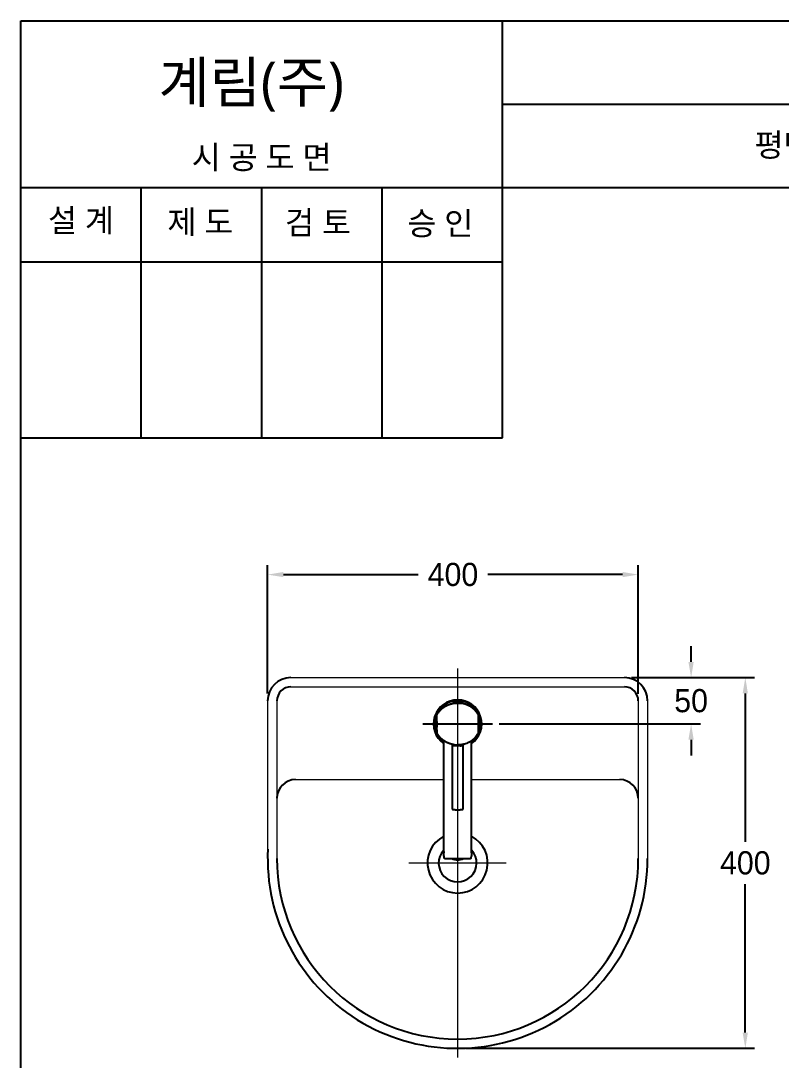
# Model space of a CAD drawing. Header units: millimetres. Extents: x 0 to 1800, y -67 to 2530.
# Drawn here: x 0 to 821, y 1408 to 2530 of the extents above; entities that cross this region are included whole.
import ezdxf
from ezdxf.enums import TextEntityAlignment as Align
from ezdxf.lldxf.tags import DXFTag

# ---------------------------------------------------------------- set-up
doc = ezdxf.new("R2010")
doc.units = ezdxf.units.MM
doc.layers.get('Defpoints').update_dxf_attribs({"color": 1})
for name, color, linetype in [('TEXT', 7, 'Continuous'), ('내부선 및 부속', 4, 'Continuous'), ('도각라인', 7, 'Continuous'), ('외형선', 3, 'Continuous'), ('중심선', 1, 'DASHED')]:
    doc.layers.add(name, color=color, linetype=linetype)
doc.styles.add('____', font='')
doc.styles.add('맑은고딕_통일', font='malgun.ttf', dxfattribs={"height": 25})
doc.styles.get('____').set_extended_font_data('굴림')
tags = doc.linetypes.add('DASHDOT', pattern=[70, 31, -13, 13, -13]).pattern_tags.tags
tags[10:11] = [DXFTag(74, 4), DXFTag(75, 0), DXFTag(340, '0'), DXFTag(46, 0.0), DXFTag(50, 0.0), DXFTag(44, 0.0), DXFTag(45, 0.0)]
tags[8:9] = [DXFTag(74, 4), DXFTag(75, 0), DXFTag(340, '0'), DXFTag(46, 0.0), DXFTag(50, 0.0), DXFTag(44, 0.0), DXFTag(45, 0.0)]
tags[6:7] = [DXFTag(74, 4), DXFTag(75, 0), DXFTag(340, '0'), DXFTag(46, 0.0), DXFTag(50, 0.0), DXFTag(44, 0.0), DXFTag(45, 0.0)]
tags[4:5] = [DXFTag(74, 4), DXFTag(75, 0), DXFTag(340, '0'), DXFTag(46, 0.0), DXFTag(50, 0.0), DXFTag(44, 0.0), DXFTag(45, 0.0)]
tags = doc.linetypes.add('DASHED', pattern=[25.72, 12.86, -12.86]).pattern_tags.tags
tags[6:7] = [DXFTag(74, 4), DXFTag(75, 0), DXFTag(340, '0'), DXFTag(46, 0.0), DXFTag(50, 0.0), DXFTag(44, 0.0), DXFTag(45, 0.0)]
tags[4:5] = [DXFTag(74, 4), DXFTag(75, 0), DXFTag(340, '0'), DXFTag(46, 0.0), DXFTag(50, 0.0), DXFTag(44, 0.0), DXFTag(45, 0.0)]
doc.dimstyles.new('MSADIM', dxfattribs={"dimtxt": 33, "dimasz": 17, "dimexe": 10, "dimexo": 7.5, "dimgap": 10, "dimtad": 0, "dimtih": 1, "dimtoh": 1, "dimdec": 0, "dimzin": 1, "dimdsep": 46, "dimtxsty": '____', "dimcen": 11.25, "dimadec": 0, "dimazin": 0, "dimtfac": 1, "dimtdec": 0, "dimtix": 1, "dimtmove": 0, "dimatfit": 3, "dimfxl": 0, "dimtolj": 1, "dimtzin": 1, "dimarcsym": 0})

# ---------------------------------------------------------------- blocks, each defined once
blk = doc.blocks.new('*D1')
at = {"color": 0, "lineweight": -2}
for p, q in [((658.9, 1821.2), (791.9, 1821.2)), ((781.9, 1804.2), (781.9, 1644.1)), ((781.9, 1438.2), (781.9, 1598.4)), ((480.7, 1421.2), (791.9, 1421.2))]:
    blk.add_line(p, q, dxfattribs=at)
at = {"color": 0}
for points in [[(779, 1804.2), (784.7, 1804.2), (781.9, 1821.2)], [(779, 1438.2), (784.7, 1438.2), (781.9, 1421.2)]]:
    blk.add_solid(points, dxfattribs=at)
at = {"layer": 'Defpoints', "color": 0}
for p in [(651.4, 1821.2), (781.9, 1821.2), (473.2, 1421.2)]:
    blk.add_point(p, dxfattribs=at)
at = {"color": 0, "insert": (781.9, 1621.2), "char_height": 25, "attachment_point": 5, "style": '____'}
blk.add_mtext('\\A1;400', dxfattribs=at)
blk = doc.blocks.new('*D2')
at = {"color": 0, "lineweight": -2}
for p, q in [((723.4, 1838.2), (723.4, 1855.2)), ((658.9, 1821.2), (733.4, 1821.2)), ((516.4, 1771.2), (733.4, 1771.2)), ((723.4, 1754.2), (723.4, 1737.2))]:
    blk.add_line(p, q, dxfattribs=at)
at = {"color": 0}
for points in [[(720.5, 1838.2), (726.2, 1838.2), (723.4, 1821.2)], [(720.5, 1754.2), (726.2, 1754.2), (723.4, 1771.2)]]:
    blk.add_solid(points, dxfattribs=at)
at = {"layer": 'Defpoints', "color": 0}
for p in [(651.4, 1821.2), (508.9, 1771.2), (723.4, 1771.2)]:
    blk.add_point(p, dxfattribs=at)
at = {"color": 0, "insert": (723.4, 1796.2), "char_height": 25, "attachment_point": 5, "style": '____'}
blk.add_mtext('\\A1;50', dxfattribs=at)
blk = doc.blocks.new('*D3')
at = {"color": 0, "lineweight": -2}
for p, q in [((266.4, 1804.2), (266.4, 1942.4)), ((666.4, 1803.7), (666.4, 1942.4)), ((283.4, 1932.4), (428.7, 1932.4)), ((649.4, 1932.4), (504.1, 1932.4))]:
    blk.add_line(p, q, dxfattribs=at)
at = {"color": 0}
for points in [[(283.4, 1935.2), (283.4, 1929.6), (266.4, 1932.4)], [(649.4, 1935.2), (649.4, 1929.6), (666.4, 1932.4)]]:
    blk.add_solid(points, dxfattribs=at)
at = {"layer": 'Defpoints', "color": 0}
for p in [(666.4, 1932.4), (266.4, 1796.7), (666.4, 1796.2)]:
    blk.add_point(p, dxfattribs=at)
at = {"color": 0, "insert": (466.4, 1932.4), "char_height": 25, "attachment_point": 5, "style": '____'}
blk.add_mtext('\\A1;400', dxfattribs=at)

msp = doc.modelspace()

# ---------------------------------------------------------------- linework, layer by layer
at = {"layer": '내부선 및 부속', "lineweight": 18}
for p, q in [((291.4, 1811.2), (651.4, 1811.2)), ((276.4, 1796.2), (276.4, 1626.2)), ((666.4, 1796.2), (666.4, 1626.2)), ((296.4, 1711.2), (456.4, 1711.2)), ((486.4, 1711.2), (646.4, 1711.2))]:
    msp.add_line(p, q, dxfattribs=at)
at = {"layer": '내부선 및 부속', "linetype": 'Continuous', "extrusion": (-1, 3.06162e-16, 0)}
for p, q in [((467.1, 1794.8), (467.1, 1793.8)), ((467.1, 1794.8), (471.5, 1794.8)), ((471.4, 1797.2), (471.4, 1796.2)), ((471.5, 1794.8), (475.8, 1794.8)), ((471.5, 1793.9), (471.5, 1794.8)), ((475.8, 1793.8), (475.8, 1794.8)), ((467.1, 1793.8), (471.5, 1793.8)), ((468.3, 1793.8), (468.3, 1793.6)), ((471.5, 1793.8), (475.8, 1793.8)), ((474.5, 1793.7), (474.5, 1793.8)), ((456.4, 1633.7), (456.4, 1753.3)), ((486.4, 1633.7), (486.4, 1753.3)), ((465.6, 1748.4), (465.6, 1679.1)), ((477.3, 1679.1), (477.3, 1748.4)), ((468.6, 1678.6), (466.1, 1678.6)), ((468.6, 1678.6), (474.3, 1678.6)), ((476.8, 1678.6), (474.3, 1678.6)), ((456.4, 1633.7), (456.4, 1632)), ((486.4, 1632), (486.4, 1633.7)), ((457.5, 1626), (471.4, 1626)), ((471.4, 1626), (485.4, 1626))]:
    msp.add_line(p, q, dxfattribs=at)
at = {"layer": '내부선 및 부속', "linetype": 'DASHDOT'}
msp.add_line((433.9, 1771.2), (508.9, 1771.2), dxfattribs=at)
at = {"layer": '내부선 및 부속'}
for centre, radius, start, end in [((291.4, 1796.2), 15, 90, 180), ((651.4, 1796.2), 15, 0, 90), ((296.4, 1691.2), 20, 90, 180), ((646.4, 1691.2), 20, 0, 90), ((471.4, 1621.2), 32.5, 117.4864, 62.5136), ((471.4, 1621.2), 20.5, 137.0297, 42.9703), ((471.4, 1626.2), 195, 180, 0)]:
    msp.add_arc(centre, radius, start, end, dxfattribs=at)
at = {"layer": '내부선 및 부속', "linetype": 'Continuous'}
for centre, radius, start, end in [((471.4, 1771.2), 26, 90, 234.765), ((471.4, 1771.2), 25, 90, 233.1281), ((471.4, 1776.1), 19.2, 99.7692, 103.1156), ((471.4, 1776.1), 19.2, 90, 95.2432), ((471.4, 1771.2), 26, 305.235, 90), ((471.4, 1771.2), 25, 306.8719, 90), ((471.4, 1776.1), 19.2, 84.7749, 90), ((471.4, 1776.1), 19.2, 76.8844, 80.2618), ((466.1, 1679.1), 0.5, 180, 270), ((476.8, 1679.1), 0.5, 270, 0)]:
    msp.add_arc(centre, radius, start, end, dxfattribs=at)
at = {"layer": '내부선 및 부속', "linetype": 'Continuous', "extrusion": (0, 0, -1)}
for start, end in [(74.2191, 81.9112), (98.0888, 101.3034), (350.1619, 10.3106), (170.3222, 189.7144)]:
    msp.add_arc((-471.4, 1771.2), 22.8, start, end, dxfattribs=at)
at = {"layer": '내부선 및 부속', "linetype": 'Continuous'}
for centre, major_axis, ratio, start_param, end_param in [((471.4, 1776.1), (0, 19.2), 0.015039, 6.054274, 6.283185), ((471.4, 1634), (-11.8, 0), 0.803557, 1.010091, 1.570796), ((471.4, 1634), (-11.8, 0), 0.803557, 1.570796, 2.131502)]:
    msp.add_ellipse(centre, major_axis=major_axis, ratio=ratio, start_param=start_param, end_param=end_param, dxfattribs=at)
at = {"layer": '내부선 및 부속', "linetype": 'Continuous', "extrusion": (0, 0, -1)}
for centre, start_param, end_param in [((471.4, 1633.7), 1.570796, 1.57082), ((471.4, 1632), 1.308008, 1.570812), ((471.4, 1632), 4.712373, 4.975177)]:
    msp.add_ellipse(centre, major_axis=(0, -20.2), ratio=0.740741, start_param=start_param, end_param=end_param, dxfattribs=at)
at = {"layer": '내부선 및 부속', "linetype": 'Continuous'}
for points, knots in [([(469.7, 1795.2), (469.7, 1795.2), (469.7, 1795.2), (469.6, 1795.2), (469.6, 1795.2), (469.6, 1795.2), (469.6, 1795.2), (469.6, 1795.2), (469.6, 1795.2), (469.6, 1795.2), (469.6, 1795.2), (469.5, 1795.2), (469.5, 1795.2), (469.5, 1795.2), (469.5, 1795.2), (469.5, 1795.2), (469.5, 1795.2), (469.4, 1795.1), (469.4, 1795.1), (469.3, 1795.1), (469.3, 1795.1), (469.3, 1795.1), (469.3, 1795.1), (469.2, 1795.1), (469.2, 1795.1), (469.1, 1795.1), (469.1, 1795.1), (469.1, 1795.1), (469.1, 1795.1), (469, 1795.1), (469, 1795.1), (468.9, 1795.1), (468.9, 1795.1), (468.8, 1795.1), (468.8, 1795.1), (468.8, 1795.1), (468.8, 1795.1), (468.7, 1795.1), (468.7, 1795), (468.6, 1795), (468.6, 1795), (468.6, 1795), (468.6, 1795), (468.5, 1795), (468.5, 1795), (468.5, 1795), (468.4, 1795), (468.4, 1795), (468.3, 1795), (468.3, 1795), (468.3, 1795), (468.3, 1795), (468.2, 1795), (468.2, 1795), (468.2, 1795), (468.2, 1795), (468.2, 1795), (468.2, 1795), (468.2, 1795), (468.2, 1795), (468.2, 1795)], [0, 0, 0, 0, 0.0625, 0.0625, 0.09375, 0.09375, 0.109375, 0.109375, 0.125, 0.125, 0.1875, 0.1875, 0.203125, 0.203125, 0.21875, 0.21875, 0.25, 0.25, 0.3125, 0.3125, 0.328125, 0.328125, 0.34375, 0.375, 0.40625, 0.40625, 0.421875, 0.421875, 0.4375, 0.4375, 0.5, 0.5, 0.53125, 0.53125, 0.546875, 0.546875, 0.5625, 0.5625, 0.625, 0.625, 0.640625, 0.640625, 0.65625, 0.65625, 0.6875, 0.6875, 0.75, 0.75, 0.78125, 0.78125, 0.8125, 0.84375, 0.84375, 0.875, 0.875, 0.9375, 0.9375, 0.96875, 0.96875, 1, 1, 1, 1]), ([(474.7, 1795), (474.7, 1795), (474.7, 1795), (474.6, 1795), (474.6, 1795), (474.6, 1795), (474.6, 1795), (474.6, 1795), (474.6, 1795), (474.6, 1795), (474.6, 1795), (474.5, 1795), (474.5, 1795), (474.5, 1795), (474.5, 1795), (474.5, 1795), (474.5, 1795), (474.4, 1795), (474.4, 1795), (474.3, 1795), (474.3, 1795), (474.3, 1795), (474.3, 1795), (474.2, 1795), (474.2, 1795), (474.1, 1795.1), (474.1, 1795.1), (474.1, 1795.1), (474.1, 1795.1), (474, 1795.1), (474, 1795.1), (473.9, 1795.1), (473.9, 1795.1), (473.8, 1795.1), (473.8, 1795.1), (473.8, 1795.1), (473.8, 1795.1), (473.7, 1795.1), (473.7, 1795.1), (473.6, 1795.1), (473.6, 1795.1), (473.6, 1795.1), (473.6, 1795.1), (473.5, 1795.1), (473.5, 1795.1), (473.5, 1795.1), (473.4, 1795.1), (473.4, 1795.2), (473.3, 1795.2), (473.3, 1795.2), (473.3, 1795.2), (473.3, 1795.2), (473.2, 1795.2), (473.2, 1795.2), (473.2, 1795.2), (473.2, 1795.2), (473.2, 1795.2), (473.2, 1795.2), (473.2, 1795.2), (473.2, 1795.2), (473.2, 1795.2)], [0, 0, 0, 0, 0.0625, 0.0625, 0.09375, 0.09375, 0.109375, 0.109375, 0.125, 0.125, 0.1875, 0.1875, 0.203125, 0.203125, 0.21875, 0.21875, 0.25, 0.25, 0.3125, 0.3125, 0.328125, 0.328125, 0.34375, 0.375, 0.40625, 0.40625, 0.421875, 0.421875, 0.4375, 0.4375, 0.5, 0.5, 0.53125, 0.53125, 0.546875, 0.546875, 0.5625, 0.5625, 0.625, 0.625, 0.640625, 0.640625, 0.65625, 0.65625, 0.6875, 0.6875, 0.75, 0.75, 0.78125, 0.78125, 0.8125, 0.84375, 0.84375, 0.875, 0.875, 0.9375, 0.9375, 0.96875, 0.96875, 1, 1, 1, 1]), ([(455.3, 1788.3), (455.2, 1788.2), (454.3, 1787.6), (452.8, 1786.2), (450.8, 1784), (449.6, 1782.3), (449.1, 1781.3)], [0, 0, 0, 0, 0.059469, 0.340099, 0.661695, 1, 1, 1, 1]), ([(455.3, 1788.3), (455.3, 1788.4), (455.5, 1788.5), (455.9, 1788.8), (456.5, 1789.2), (457.1, 1789.7), (457.8, 1790.1), (458.5, 1790.5), (459.3, 1790.9), (460.2, 1791.4), (460.8, 1791.6), (461.3, 1791.8), (461.5, 1791.9), (461.7, 1792), (461.8, 1792.1), (462, 1792.2), (462.2, 1792.2), (462.4, 1792.3), (462.6, 1792.4), (462.8, 1792.4), (463, 1792.5), (463.2, 1792.6), (463.4, 1792.6), (463.6, 1792.7), (463.8, 1792.8), (464, 1792.8), (464.2, 1792.9), (464.4, 1792.9), (464.6, 1793), (464.7, 1793), (464.9, 1793.1), (465.1, 1793.1), (465.3, 1793.2), (465.5, 1793.2), (465.7, 1793.2), (465.9, 1793.3), (466, 1793.3), (466.2, 1793.4), (466.4, 1793.4), (466.6, 1793.4), (466.8, 1793.5), (467, 1793.5), (467.1, 1793.5), (467.3, 1793.6), (467.5, 1793.6), (467.7, 1793.6), (467.8, 1793.6), (468, 1793.7), (468.2, 1793.7), (468.4, 1793.7), (468.5, 1793.7), (468.7, 1793.7), (468.9, 1793.8), (469, 1793.8), (469.2, 1793.8), (469.4, 1793.8), (469.5, 1793.8), (469.7, 1793.8), (469.8, 1793.8), (470, 1793.8), (470.2, 1793.9), (470.3, 1793.9), (470.5, 1793.9), (470.6, 1793.9), (470.8, 1793.9), (470.9, 1793.9), (471.1, 1793.9), (471.3, 1793.9), (471.4, 1793.9), (471.4, 1793.9)], [0, 0, 0, 0, 0.005294, 0.043779, 0.084881, 0.128601, 0.174936, 0.223886, 0.275451, 0.329629, 0.386419, 0.398888, 0.411291, 0.423627, 0.435897, 0.4481, 0.460236, 0.472306, 0.48431, 0.496247, 0.508117, 0.519921, 0.531658, 0.543329, 0.554934, 0.566472, 0.577944, 0.589349, 0.600688, 0.611961, 0.623168, 0.634308, 0.645382, 0.65639, 0.667331, 0.678206, 0.689016, 0.699759, 0.710435, 0.721046, 0.73159, 0.742068, 0.752481, 0.762826, 0.773106, 0.78332, 0.793467, 0.803549, 0.813564, 0.823513, 0.833396, 0.843213, 0.852964, 0.862649, 0.872268, 0.88182, 0.891307, 0.900728, 0.910082, 0.919371, 0.928593, 0.93775, 0.946841, 0.955865, 0.964824, 0.973717, 0.982544, 0.991305, 1, 1, 1, 1]), ([(492.1, 1783.8), (492, 1783.8), (492, 1783.8), (491.9, 1783.9), (491.9, 1784), (491.8, 1784.1), (491.7, 1784.2), (491.7, 1784.3), (491.6, 1784.3), (491.5, 1784.4), (491.5, 1784.5), (491.4, 1784.6), (491.3, 1784.7), (491.3, 1784.8), (491.2, 1784.8), (491.1, 1784.9), (491, 1785), (491, 1785.1), (490.9, 1785.2), (490.8, 1785.3), (490.7, 1785.3), (490.7, 1785.4), (490.6, 1785.5), (490.5, 1785.6), (490.4, 1785.7), (490.4, 1785.8), (490.3, 1785.8), (490.2, 1785.9), (490.1, 1786), (490, 1786.1), (490, 1786.2), (489.9, 1786.3), (489.8, 1786.3), (489.7, 1786.4), (489.6, 1786.5), (489.5, 1786.6), (489.4, 1786.7), (489.2, 1786.9), (489, 1787.1), (488.7, 1787.3), (488.5, 1787.5), (488.2, 1787.7), (488, 1788), (487.7, 1788.2), (487.5, 1788.4), (487.2, 1788.5), (487, 1788.7), (486.7, 1788.9), (486.5, 1789.1), (486.2, 1789.3), (485.9, 1789.5), (485.7, 1789.7), (485.4, 1789.8), (485.1, 1790), (484.8, 1790.2), (484.6, 1790.3), (484.3, 1790.5), (484.1, 1790.6), (484, 1790.7), (484, 1790.7), (484, 1790.7), (484, 1790.7), (484, 1790.7), (484, 1790.7), (484, 1790.7), (484, 1790.7), (483.9, 1790.7), (483.9, 1790.7), (483.9, 1790.7), (483.9, 1790.7), (483.9, 1790.7), (483.9, 1790.7), (483.9, 1790.7), (483.9, 1790.7), (483.8, 1790.7), (483.8, 1790.7), (483.8, 1790.8), (483.8, 1790.8), (483.8, 1790.8), (483.7, 1790.8), (483.7, 1790.8), (483.7, 1790.8), (483.7, 1790.8), (483.7, 1790.8), (483.6, 1790.9), (483.6, 1790.9), (483.6, 1790.9), (483.5, 1790.9), (483.5, 1790.9), (483.5, 1790.9), (483.5, 1790.9), (483.4, 1791), (483.4, 1791), (483.4, 1791), (483.3, 1791), (483.3, 1791), (483.3, 1791), (483.2, 1791.1), (483.2, 1791.1), (483.1, 1791.1), (483.1, 1791.1), (483.1, 1791.1), (483, 1791.2), (483, 1791.2), (482.9, 1791.2), (482.9, 1791.2), (482.8, 1791.2), (482.8, 1791.3), (482.8, 1791.3), (482.7, 1791.3), (482.7, 1791.3), (482.6, 1791.4), (482.6, 1791.4), (482.5, 1791.4), (482.4, 1791.4), (482.4, 1791.5), (482.3, 1791.5), (482.3, 1791.5), (482.2, 1791.5), (482.2, 1791.6), (482.1, 1791.6), (482.1, 1791.6), (482, 1791.6), (481.9, 1791.7), (481.9, 1791.7), (481.8, 1791.7), (481.7, 1791.8), (481.7, 1791.8), (481.6, 1791.8), (481.5, 1791.8), (481.5, 1791.9), (481.4, 1791.9), (481.3, 1791.9), (481.3, 1792), (481.2, 1792), (481.1, 1792), (481, 1792), (481, 1792.1), (480.9, 1792.1), (480.8, 1792.1), (480.7, 1792.2), (480.7, 1792.2), (480.6, 1792.2), (480.5, 1792.2), (480.4, 1792.3), (480.3, 1792.3), (480.3, 1792.3), (480.2, 1792.4), (480.1, 1792.4), (480, 1792.4), (479.9, 1792.5), (479.8, 1792.5), (479.7, 1792.5), (479.6, 1792.6), (479.5, 1792.6), (479.5, 1792.6), (479.4, 1792.6), (479.3, 1792.7), (479.2, 1792.7), (479.1, 1792.7), (479, 1792.8), (478.9, 1792.8), (478.8, 1792.8), (478.7, 1792.9), (478.6, 1792.9), (478.5, 1792.9), (478.4, 1792.9), (478.2, 1793), (478.1, 1793), (478, 1793), (477.9, 1793.1), (477.8, 1793.1), (477.7, 1793.1), (477.6, 1793.1), (477.5, 1793.2), (477.4, 1793.2), (477.2, 1793.2), (477.1, 1793.2), (477, 1793.3), (476.9, 1793.3), (476.8, 1793.3), (476.7, 1793.4), (476.5, 1793.4), (476.4, 1793.4), (476.3, 1793.4), (476.2, 1793.4), (476, 1793.5), (475.9, 1793.5), (475.8, 1793.5), (475.6, 1793.5), (475.5, 1793.6), (475.4, 1793.6), (475.2, 1793.6), (475.1, 1793.6), (475, 1793.6), (474.8, 1793.7), (474.7, 1793.7), (474.6, 1793.7), (474.4, 1793.7), (474.3, 1793.7), (474.1, 1793.7), (474, 1793.8), (473.9, 1793.8), (473.7, 1793.8), (473.6, 1793.8), (473.4, 1793.8), (473.3, 1793.8), (473.1, 1793.8), (473, 1793.8), (472.8, 1793.8), (472.7, 1793.9), (472.5, 1793.9), (472.4, 1793.9), (472.2, 1793.9), (472, 1793.9), (471.9, 1793.9), (471.7, 1793.9), (471.6, 1793.9), (471.5, 1793.9), (471.4, 1793.9)], [0, 0, 0, 0, 0.003831, 0.008206, 0.012603, 0.017022, 0.021464, 0.025928, 0.030415, 0.034923, 0.039454, 0.044007, 0.048582, 0.053178, 0.057796, 0.062435, 0.067096, 0.071779, 0.076482, 0.081207, 0.085952, 0.090718, 0.095505, 0.100312, 0.105139, 0.109986, 0.114852, 0.119738, 0.124643, 0.129567, 0.13451, 0.139471, 0.144451, 0.149448, 0.154463, 0.159496, 0.164547, 0.178082, 0.191602, 0.205107, 0.218601, 0.232085, 0.245563, 0.259036, 0.272507, 0.285978, 0.299452, 0.312931, 0.326419, 0.339917, 0.35343, 0.366961, 0.38051, 0.394075, 0.407654, 0.421243, 0.43484, 0.448442, 0.448554, 0.448708, 0.448903, 0.44914, 0.449419, 0.44974, 0.450102, 0.450506, 0.450952, 0.451439, 0.451968, 0.452539, 0.453152, 0.453806, 0.454502, 0.455239, 0.456019, 0.45684, 0.457702, 0.458607, 0.459553, 0.460541, 0.46157, 0.462641, 0.463754, 0.464909, 0.466105, 0.467343, 0.468622, 0.469943, 0.471306, 0.47271, 0.474156, 0.475644, 0.477173, 0.478744, 0.480356, 0.48201, 0.483706, 0.485443, 0.487221, 0.489041, 0.490903, 0.492805, 0.49475, 0.496735, 0.498762, 0.50083, 0.50294, 0.50509, 0.507282, 0.509515, 0.51179, 0.514105, 0.516461, 0.518859, 0.521298, 0.523777, 0.526298, 0.52886, 0.531463, 0.534107, 0.536792, 0.539518, 0.542285, 0.545093, 0.547942, 0.550832, 0.553764, 0.556736, 0.559749, 0.562803, 0.565898, 0.569034, 0.572211, 0.575429, 0.578689, 0.581989, 0.58533, 0.588713, 0.592136, 0.5956, 0.599106, 0.602652, 0.606239, 0.609868, 0.613537, 0.617247, 0.620999, 0.624791, 0.628624, 0.632499, 0.636414, 0.64037, 0.644367, 0.648406, 0.652485, 0.656605, 0.660767, 0.664969, 0.669212, 0.673496, 0.677822, 0.682188, 0.686596, 0.691044, 0.695534, 0.700064, 0.704636, 0.709249, 0.713903, 0.718598, 0.723335, 0.728112, 0.732931, 0.737791, 0.742692, 0.747635, 0.752619, 0.757644, 0.762711, 0.767819, 0.772969, 0.77816, 0.783393, 0.788667, 0.793983, 0.799341, 0.804741, 0.810182, 0.815665, 0.821191, 0.826758, 0.832367, 0.838018, 0.843712, 0.849448, 0.855226, 0.861047, 0.86691, 0.872815, 0.878763, 0.884754, 0.890788, 0.896864, 0.902984, 0.909146, 0.915352, 0.921601, 0.927893, 0.934229, 0.940608, 0.947031, 0.953498, 0.960008, 0.966563, 0.973162, 0.979805, 0.986492, 0.993224, 1, 1, 1, 1]), ([(471.4, 1793.9), (471.4, 1793.9), (471.4, 1793.9), (471.4, 1793.7), (471.4, 1793.5), (471.4, 1793.4), (471.4, 1793.3)], [0, 0, 0, 0, 0.249645, 0.499764, 0.749882, 1, 1, 1, 1]), ([(449, 1775.4), (449, 1775.4), (449, 1775.4), (449, 1775.5), (449, 1775.6), (449, 1775.6), (449, 1775.7), (449, 1775.7), (449, 1775.8), (449, 1775.8), (449, 1775.9), (449, 1775.9), (449, 1776), (449, 1776.1), (449, 1776.1), (449, 1776.2), (449, 1776.2), (449, 1776.3), (449, 1776.3), (449, 1776.4), (449, 1776.5), (449, 1776.5), (449, 1776.6), (449, 1776.6), (449, 1776.7), (449, 1776.7), (449, 1776.8), (449, 1776.9), (449, 1776.9), (449, 1777), (449, 1777), (449, 1777.1), (449, 1777.2), (449, 1777.2), (449, 1777.3), (449, 1777.3), (449, 1777.4), (449, 1777.5), (449, 1777.5), (449, 1777.6), (449, 1777.6), (449, 1777.7), (449, 1777.8), (449, 1777.8), (449, 1777.9), (449, 1777.9), (449, 1778), (449, 1778.1), (449, 1778.1), (449, 1778.2), (449, 1778.3), (449, 1778.3), (449, 1778.4), (449, 1778.4), (449, 1778.5), (449, 1778.6), (449, 1778.6), (449, 1778.7), (449, 1778.8), (449, 1778.8), (449, 1778.9), (449, 1778.9), (449, 1779), (449, 1779.1), (449, 1779.1), (449, 1779.2), (449, 1779.3), (449, 1779.3), (449, 1779.4), (449, 1779.5), (449, 1779.5), (449, 1779.6), (449, 1779.7), (449, 1779.7), (449, 1779.8), (449, 1779.9), (449, 1779.9), (449, 1780), (449, 1780.1), (449, 1780.1), (449, 1780.2), (449, 1780.3), (449, 1780.3), (449, 1780.4), (449, 1780.5), (449, 1780.5), (449, 1780.6), (449, 1780.7), (449, 1780.7), (449, 1780.8), (449, 1780.9), (449, 1780.9), (449, 1781), (449, 1781.1), (449, 1781.1), (449, 1781.2), (449, 1781.3), (449, 1781.3), (449, 1781.3)], [0, 0, 0, 0, 0.01106, 0.022107, 0.033141, 0.044161, 0.055168, 0.066161, 0.077142, 0.088108, 0.099062, 0.110002, 0.120929, 0.131842, 0.142743, 0.153629, 0.164502, 0.175362, 0.186209, 0.197042, 0.207861, 0.218667, 0.22946, 0.240239, 0.251005, 0.261757, 0.272496, 0.283222, 0.293933, 0.304632, 0.315316, 0.325988, 0.336645, 0.34729, 0.35792, 0.368537, 0.379141, 0.389731, 0.400307, 0.41087, 0.421419, 0.431955, 0.442477, 0.452985, 0.46348, 0.473961, 0.484429, 0.494882, 0.505322, 0.515749, 0.526162, 0.536561, 0.546946, 0.557318, 0.567676, 0.578021, 0.588351, 0.598668, 0.608971, 0.619261, 0.629536, 0.639798, 0.650046, 0.660281, 0.670501, 0.680708, 0.690901, 0.70108, 0.711246, 0.721397, 0.731535, 0.741659, 0.751769, 0.761865, 0.771948, 0.782016, 0.792071, 0.802111, 0.812138, 0.822151, 0.83215, 0.842135, 0.852107, 0.862064, 0.872007, 0.881937, 0.891852, 0.901754, 0.911641, 0.921515, 0.931375, 0.94122, 0.951052, 0.96087, 0.970673, 0.980463, 0.990238, 1, 1, 1, 1]), ([(449, 1774.2), (449, 1774.3), (449, 1774.4), (449, 1774.5), (449, 1774.6), (449, 1774.8), (449, 1774.9), (449, 1775.1), (449, 1775.2), (449, 1775.3), (449, 1775.4)], [0, 0, 0, 0, 0.117598, 0.237295, 0.359099, 0.483017, 0.609058, 0.737229, 0.86754, 1, 1, 1, 1]), ([(449, 1781.3), (449, 1781.3), (449, 1781.3), (449, 1781.3), (449, 1781.3), (449, 1781.3)], [0, 0, 0, 0, 0.5, 0.5, 1, 1, 1, 1]), ([(493.8, 1775.4), (493.8, 1775.4), (493.8, 1775.5), (493.8, 1775.5), (493.8, 1775.6), (493.8, 1775.7), (493.8, 1775.8), (493.8, 1775.8), (493.8, 1775.9), (493.8, 1776), (493.8, 1776.1), (493.8, 1776.1), (493.8, 1776.2), (493.8, 1776.3), (493.8, 1776.4), (493.8, 1776.5), (493.8, 1776.6), (493.8, 1776.7), (493.8, 1776.9), (493.8, 1777.2), (493.8, 1777.5), (493.8, 1777.9), (493.8, 1778.2), (493.8, 1778.4), (493.8, 1778.5), (493.8, 1778.6), (493.8, 1778.7), (493.8, 1778.8), (493.8, 1778.9), (493.8, 1779), (493.8, 1779.1), (493.8, 1779.2), (493.8, 1779.3), (493.8, 1779.4), (493.8, 1779.6), (493.8, 1779.7), (493.8, 1779.8), (493.8, 1779.9), (493.8, 1780), (493.8, 1780.2), (493.8, 1780.3), (493.8, 1780.4), (493.8, 1780.5), (493.8, 1780.7), (493.8, 1780.8), (493.8, 1780.9), (493.8, 1781.1), (493.8, 1781.2), (493.8, 1781.3), (493.8, 1781.3)], [0, 0, 0, 0, 0.014424, 0.028955, 0.043594, 0.058341, 0.073195, 0.088159, 0.103231, 0.118413, 0.133705, 0.149107, 0.164619, 0.180242, 0.195977, 0.211824, 0.227784, 0.243856, 0.293519, 0.346524, 0.402886, 0.462621, 0.525749, 0.542815, 0.559972, 0.57722, 0.594561, 0.611993, 0.629518, 0.647136, 0.664847, 0.682651, 0.700549, 0.718541, 0.736628, 0.75481, 0.773087, 0.79146, 0.809929, 0.828495, 0.847157, 0.865917, 0.884775, 0.903731, 0.922786, 0.941939, 0.961193, 0.980546, 1, 1, 1, 1]), ([(493.8, 1781.3), (493.8, 1781.3), (493.8, 1781.3), (493.8, 1781.3), (493.8, 1781.3), (493.8, 1781.3)], [0, 0, 0, 0, 0.5, 0.5, 1, 1, 1, 1]), ([(493.8, 1774.2), (493.8, 1774.2), (493.8, 1774.3), (493.8, 1774.4), (493.8, 1774.5), (493.8, 1774.6), (493.8, 1774.7), (493.8, 1774.8), (493.8, 1774.9), (493.8, 1775), (493.8, 1775.1), (493.8, 1775.2), (493.8, 1775.3), (493.8, 1775.4), (493.8, 1775.4)], [0, 0, 0, 0, 0.077366, 0.155805, 0.23532, 0.315915, 0.397592, 0.480357, 0.564212, 0.649162, 0.735212, 0.822365, 0.910626, 1, 1, 1, 1]), ([(449, 1767.3), (449, 1767.3), (449, 1767.3), (449, 1767.4), (449, 1767.5), (449, 1767.5), (449, 1767.6), (449, 1767.7), (449, 1767.8), (449, 1767.8), (449, 1767.9), (449, 1768), (449, 1768), (449, 1768.1), (449, 1768.1)], [0, 0, 0, 0, 0.081189, 0.16369, 0.247504, 0.33263, 0.41907, 0.506823, 0.59485, 0.680544, 0.763905, 0.844934, 0.923632, 1, 1, 1, 1]), ([(449, 1764.7), (449, 1764.7), (449, 1764.7), (449, 1764.8), (449, 1764.8), (449, 1764.9), (449, 1765), (449, 1765), (449, 1765.1), (449, 1765.2), (449, 1765.2), (449, 1765.3), (449, 1765.4), (449, 1765.4), (449, 1765.5), (449, 1765.6), (449, 1765.7), (449, 1765.7), (449, 1765.8), (449, 1765.9), (449, 1766), (449, 1766.2), (449, 1766.4), (449, 1766.5), (449, 1766.7), (449, 1766.9), (449, 1767.2), (449, 1767.3)], [0, 0, 0, 0, 0.019153, 0.039028, 0.059626, 0.080947, 0.10299, 0.125757, 0.149246, 0.173458, 0.198392, 0.224049, 0.25043, 0.277532, 0.305358, 0.333906, 0.363177, 0.393171, 0.423887, 0.455326, 0.487488, 0.570544, 0.640418, 0.697109, 0.740618, 0.879871, 1, 1, 1, 1]), ([(449, 1764.7), (449, 1764.4), (449, 1764.1), (449, 1763.6), (449, 1763.3), (449, 1762.4), (449, 1761.8), (449, 1761.1)], [0, 0, 0, 0, 0.25, 0.25, 0.5, 0.5, 1, 1, 1, 1]), ([(489.2, 1755.6), (489.5, 1755.8), (490.4, 1756.7), (492, 1758.5), (493.2, 1760.2), (493.7, 1761.1)], [0, 0, 0, 0, 0.124211, 0.550866, 1, 1, 1, 1]), ([(492.1, 1758.7), (492.1, 1758.7), (492.2, 1758.8), (492.5, 1759.2), (492.8, 1759.6), (493.3, 1760.4), (493.5, 1760.7), (493.8, 1761.1)], [0, 0, 0, 0, 0.070308, 0.070308, 0.535154, 0.535154, 1, 1, 1, 1]), ([(493.8, 1767.3), (493.8, 1767.3), (493.8, 1767.3), (493.8, 1767.4), (493.8, 1767.5), (493.8, 1767.5), (493.8, 1767.6), (493.8, 1767.7), (493.8, 1767.7), (493.8, 1767.8), (493.8, 1767.9), (493.8, 1767.9)], [0, 0, 0, 0, 0.124337, 0.243653, 0.357942, 0.467199, 0.571421, 0.670601, 0.780507, 0.890441, 1, 1, 1, 1]), ([(493.8, 1764.7), (493.8, 1764.7), (493.8, 1764.7), (493.8, 1764.8), (493.8, 1764.8), (493.8, 1764.9), (493.8, 1765), (493.8, 1765), (493.8, 1765.1), (493.8, 1765.1), (493.8, 1765.2), (493.8, 1765.2), (493.8, 1765.3), (493.8, 1765.3), (493.8, 1765.4), (493.8, 1765.4), (493.8, 1765.5), (493.8, 1765.5), (493.8, 1765.6), (493.8, 1765.6), (493.8, 1765.7), (493.8, 1765.7), (493.8, 1765.8), (493.8, 1765.8), (493.8, 1765.9), (493.8, 1765.9), (493.8, 1766), (493.8, 1766.1), (493.8, 1766.3), (493.8, 1766.5), (493.8, 1766.8), (493.8, 1767), (493.8, 1767.2), (493.8, 1767.3)], [0, 0, 0, 0, 0.020289, 0.040466, 0.060532, 0.080487, 0.10033, 0.120063, 0.139686, 0.159198, 0.178601, 0.197893, 0.217076, 0.23615, 0.255114, 0.27397, 0.292716, 0.311354, 0.329884, 0.348306, 0.366619, 0.384825, 0.402923, 0.420914, 0.438798, 0.456574, 0.474244, 0.491806, 0.594173, 0.696139, 0.797743, 0.899018, 1, 1, 1, 1]), ([(493.8, 1761.1), (493.8, 1761.8), (493.8, 1762.4), (493.8, 1763.3), (493.8, 1763.6), (493.8, 1764.1), (493.8, 1764.4), (493.8, 1764.7)], [0, 0, 0, 0, 0.5, 0.5, 0.75, 0.75, 1, 1, 1, 1]), ([(466.8, 1749), (466.8, 1749), (466.7, 1749), (466.6, 1749), (466.6, 1749), (466.5, 1749.1), (466.4, 1749.1), (466.3, 1749.1), (466.2, 1749.1), (466.2, 1749.1), (466.1, 1749.1), (466, 1749.2), (465.9, 1749.2), (465.8, 1749.2), (465.7, 1749.2), (465.7, 1749.2), (465.6, 1749.2), (465.5, 1749.3), (465.4, 1749.3), (465.3, 1749.3), (465.2, 1749.3), (465.1, 1749.3), (465.1, 1749.4), (465, 1749.4), (464.9, 1749.4), (464.8, 1749.4), (464.7, 1749.5), (464.6, 1749.5), (464.5, 1749.5), (464.5, 1749.5), (464.4, 1749.5), (464.3, 1749.6), (464.2, 1749.6), (464.1, 1749.6), (464, 1749.6), (463.9, 1749.7), (463.8, 1749.7), (463.8, 1749.7), (463.7, 1749.8), (463.6, 1749.8), (463.5, 1749.8), (463.4, 1749.8), (463.3, 1749.9), (463.2, 1749.9), (463.1, 1749.9), (463, 1750), (462.9, 1750), (462.9, 1750), (462.8, 1750), (462.7, 1750.1), (462.6, 1750.1), (462.5, 1750.1), (462.4, 1750.2), (462.3, 1750.2), (462.2, 1750.2), (462.1, 1750.3), (462, 1750.3), (461.9, 1750.4), (461.8, 1750.4), (461.8, 1750.4), (461.7, 1750.5), (461.6, 1750.5), (461.5, 1750.5), (461.4, 1750.6), (461.3, 1750.6), (461.2, 1750.7), (461.1, 1750.7), (461, 1750.7), (460.9, 1750.8), (460.8, 1750.8), (460.7, 1750.9), (460.6, 1750.9), (460.5, 1750.9), (460.4, 1751), (460.3, 1751), (460.3, 1751.1), (460.2, 1751.1), (460.1, 1751.2), (460, 1751.2), (459.9, 1751.3), (459.8, 1751.3), (459.7, 1751.3), (459.6, 1751.4), (459.5, 1751.4), (459.4, 1751.5), (459.3, 1751.5), (459.2, 1751.6), (459.1, 1751.6), (459, 1751.7), (458.9, 1751.7), (458.8, 1751.8), (458.7, 1751.8), (458.6, 1751.9), (458.5, 1752), (458.4, 1752), (458.3, 1752.1), (458.2, 1752.1), (458.1, 1752.2), (458, 1752.2), (457.9, 1752.3), (457.9, 1752.4), (457.8, 1752.4), (457.7, 1752.5), (457.6, 1752.5), (457.5, 1752.6), (457.4, 1752.7), (457.3, 1752.7), (457.2, 1752.8), (457, 1752.9), (456.9, 1753), (456.7, 1753.1), (456.5, 1753.2), (456.3, 1753.4), (456.1, 1753.5), (455.9, 1753.7), (455.7, 1753.8), (455.5, 1753.9), (455.3, 1754.1), (455.1, 1754.2), (455, 1754.4), (454.8, 1754.5), (454.6, 1754.7), (454.4, 1754.8), (454.3, 1755), (454.1, 1755.1), (453.9, 1755.2), (453.8, 1755.4), (453.6, 1755.5), (453.5, 1755.7), (453.3, 1755.8), (453.2, 1756), (453, 1756.1), (452.9, 1756.3), (452.7, 1756.4), (452.6, 1756.6), (452.4, 1756.7), (452.3, 1756.9), (452.1, 1757), (452, 1757.2), (451.9, 1757.3), (451.7, 1757.5), (451.6, 1757.6), (451.5, 1757.7), (451.5, 1757.8), (451.5, 1757.8)], [0, 0, 0, 0, 0.004511, 0.009039, 0.013585, 0.018149, 0.02273, 0.027329, 0.031946, 0.036581, 0.041233, 0.045904, 0.050591, 0.055297, 0.06002, 0.064761, 0.06952, 0.074297, 0.079091, 0.083903, 0.088733, 0.09358, 0.098446, 0.103329, 0.10823, 0.113148, 0.118084, 0.123038, 0.12801, 0.133, 0.138007, 0.143032, 0.148075, 0.153136, 0.158214, 0.16331, 0.168424, 0.173556, 0.178706, 0.183873, 0.189058, 0.194261, 0.199481, 0.20472, 0.209976, 0.21525, 0.220542, 0.225851, 0.231179, 0.236524, 0.241887, 0.247268, 0.252666, 0.258083, 0.263517, 0.268969, 0.274439, 0.279926, 0.285432, 0.290955, 0.296496, 0.302055, 0.307632, 0.313226, 0.318839, 0.324469, 0.330117, 0.335783, 0.341467, 0.347169, 0.352888, 0.358626, 0.364381, 0.370154, 0.375945, 0.381754, 0.387581, 0.393425, 0.399288, 0.405168, 0.411067, 0.416983, 0.422917, 0.428869, 0.43484, 0.440828, 0.446834, 0.452858, 0.4589, 0.46496, 0.471038, 0.477133, 0.483247, 0.489379, 0.49553, 0.501698, 0.507884, 0.514088, 0.52031, 0.526551, 0.532809, 0.539086, 0.545381, 0.551694, 0.558025, 0.564374, 0.570742, 0.577127, 0.583531, 0.597138, 0.610658, 0.624092, 0.637439, 0.650699, 0.663872, 0.676959, 0.689959, 0.702872, 0.715698, 0.728437, 0.741089, 0.753654, 0.766132, 0.778522, 0.790826, 0.803043, 0.815172, 0.827214, 0.839169, 0.851036, 0.862816, 0.874509, 0.886114, 0.897631, 0.909061, 0.920404, 0.931659, 0.942826, 0.953906, 0.964898, 0.975803, 0.98662, 0.997349, 1, 1, 1, 1]), ([(476, 1749), (476.5, 1749.1), (477.1, 1749.2), (477.8, 1749.4), (478.3, 1749.5), (479.4, 1749.8), (480.5, 1750.2), (481.7, 1750.7), (482.2, 1750.9), (483, 1751.3), (483.4, 1751.5), (484.2, 1751.9), (484.6, 1752.2), (485.2, 1752.5), (485.4, 1752.6), (485.8, 1752.9), (486, 1753), (486.6, 1753.4), (487, 1753.7), (487.7, 1754.2), (488, 1754.5), (488.7, 1755.1), (489, 1755.3), (489.3, 1755.6)], [0, 0, 0, 0, 0.092166, 0.138249, 0.138249, 0.184332, 0.368664, 0.368664, 0.460829, 0.460829, 0.552995, 0.552995, 0.645161, 0.645161, 0.691244, 0.691244, 0.737327, 0.737327, 0.829493, 0.829493, 0.921659, 0.921659, 1, 1, 1, 1]), ([(466.9, 1749), (466.7, 1749), (466.2, 1749.1), (465.7, 1749.2), (465.5, 1749.2), (465.4, 1749.1), (465.4, 1749), (465.5, 1748.8), (465.5, 1748.6), (465.6, 1748.5), (465.6, 1748.4), (465.6, 1748.4)], [0, 0, 0, 0, 0.221729, 0.411898, 0.571636, 0.701862, 0.8045, 0.884003, 0.946486, 0.973878, 1, 1, 1, 1]), ([(467.2, 1747.8), (467.1, 1747.8), (467.1, 1747.8), (467.1, 1747.8), (467.1, 1747.8), (467.1, 1747.8), (467, 1747.8), (467, 1747.9), (467, 1747.9), (467, 1747.9), (466.9, 1747.9), (466.9, 1747.9), (466.9, 1747.9), (466.9, 1747.9), (466.8, 1747.9), (466.8, 1747.9), (466.8, 1747.9), (466.8, 1747.9), (466.7, 1747.9), (466.7, 1747.9), (466.7, 1747.9), (466.7, 1747.9), (466.7, 1748), (466.6, 1748), (466.6, 1748), (466.6, 1748), (466.6, 1748), (466.5, 1748), (466.5, 1748), (466.5, 1748), (466.5, 1748), (466.5, 1748), (466.4, 1748), (466.4, 1748), (466.4, 1748), (466.4, 1748), (466.4, 1748.1), (466.3, 1748.1), (466.3, 1748.1), (466.2, 1748.1), (466.2, 1748.1), (466.1, 1748.1), (466.1, 1748.2), (466, 1748.2), (466, 1748.2), (465.9, 1748.2), (465.9, 1748.2), (465.9, 1748.2), (465.8, 1748.3), (465.8, 1748.3), (465.7, 1748.3), (465.7, 1748.3), (465.6, 1748.3), (465.6, 1748.3), (465.6, 1748.4), (465.6, 1748.4), (465.6, 1748.4), (465.6, 1748.4), (465.6, 1748.4), (465.6, 1748.4)], [0, 0, 0, 0, 0.008833, 0.017667, 0.026501, 0.035336, 0.044172, 0.053009, 0.061847, 0.070685, 0.079524, 0.088363, 0.097204, 0.106045, 0.114887, 0.12373, 0.132573, 0.141418, 0.150263, 0.159109, 0.167955, 0.176803, 0.185651, 0.1945, 0.203349, 0.2122, 0.221051, 0.229903, 0.238756, 0.247609, 0.256463, 0.265318, 0.274174, 0.283031, 0.291888, 0.300747, 0.309606, 0.33472, 0.359887, 0.385109, 0.410386, 0.435719, 0.461108, 0.486555, 0.512061, 0.537625, 0.56325, 0.588935, 0.614682, 0.660213, 0.70504, 0.749169, 0.792613, 0.83538, 0.877483, 0.918932, 0.959739, 0.999918, 1, 1, 1, 1]), ([(466.8, 1749), (466.8, 1749), (466.8, 1749), (466.9, 1749), (466.9, 1749), (467, 1749), (467, 1749), (467.1, 1749), (467.1, 1748.9), (467.1, 1748.9), (467.2, 1748.9), (467.2, 1748.9), (467.3, 1748.9), (467.3, 1748.9), (467.4, 1748.9), (467.4, 1748.9), (467.5, 1748.9), (467.5, 1748.9), (467.6, 1748.9), (467.6, 1748.9), (467.6, 1748.9), (467.7, 1748.9), (467.7, 1748.9), (467.8, 1748.9), (467.8, 1748.8), (467.9, 1748.8), (467.9, 1748.8), (468, 1748.8), (468, 1748.8), (468.1, 1748.8), (468.1, 1748.8), (468.2, 1748.8), (468.2, 1748.8), (468.3, 1748.8), (468.3, 1748.8), (468.4, 1748.8), (468.4, 1748.8), (468.5, 1748.8), (468.5, 1748.8), (468.6, 1748.8), (468.6, 1748.8), (468.7, 1748.8), (468.7, 1748.8)], [0, 0, 0, 0, 0.023127, 0.046347, 0.06966, 0.093066, 0.116565, 0.140157, 0.163843, 0.187622, 0.211494, 0.235461, 0.259521, 0.283676, 0.307926, 0.332271, 0.356712, 0.381248, 0.405881, 0.43061, 0.455436, 0.48036, 0.505382, 0.530502, 0.555721, 0.58104, 0.606458, 0.631976, 0.657595, 0.683315, 0.709137, 0.73506, 0.761086, 0.787215, 0.813448, 0.839784, 0.866224, 0.892769, 0.919418, 0.946173, 0.973033, 1, 1, 1, 1]), ([(468.6, 1747.6), (468.5, 1747.6), (468.5, 1747.6), (468.5, 1747.6), (468.5, 1747.6), (468.4, 1747.6), (468.4, 1747.6), (468.4, 1747.6), (468.4, 1747.6), (468.4, 1747.6), (468.3, 1747.6), (468.3, 1747.6), (468.3, 1747.6), (468.3, 1747.6), (468.3, 1747.6), (468.3, 1747.6), (468.2, 1747.6), (468.2, 1747.6), (468.2, 1747.6), (468.2, 1747.6), (468.2, 1747.6), (468.2, 1747.6), (468.2, 1747.7), (468.1, 1747.7), (468.1, 1747.7), (468, 1747.7), (467.8, 1747.7), (467.8, 1747.7), (467.7, 1747.7), (467.6, 1747.7), (467.6, 1747.7), (467.5, 1747.7), (467.5, 1747.7), (467.4, 1747.8), (467.4, 1747.8), (467.3, 1747.8), (467.3, 1747.8), (467.2, 1747.8), (467.2, 1747.8), (467.2, 1747.8), (467.2, 1747.8)], [0, 0, 0, 0, 0.01945, 0.038175, 0.056175, 0.07345, 0.089999, 0.105823, 0.120922, 0.135296, 0.148945, 0.161868, 0.174066, 0.185539, 0.196287, 0.20631, 0.215607, 0.224179, 0.232026, 0.239148, 0.245544, 0.251216, 0.256162, 0.279787, 0.329779, 0.406136, 0.508854, 0.555759, 0.600447, 0.642919, 0.683177, 0.721223, 0.757058, 0.789718, 0.823058, 0.857079, 0.891783, 0.92717, 0.963242, 1, 1, 1, 1]), ([(474.1, 1748.8), (474.1, 1748.8), (474.2, 1748.8), (474.2, 1748.8), (474.3, 1748.8), (474.3, 1748.8), (474.4, 1748.8), (474.4, 1748.8), (474.5, 1748.8), (474.5, 1748.8), (474.6, 1748.8), (474.6, 1748.8), (474.7, 1748.8), (474.7, 1748.8), (474.8, 1748.8), (474.8, 1748.8), (474.9, 1748.8), (474.9, 1748.8), (475, 1748.8), (475, 1748.9), (475.1, 1748.9), (475.1, 1748.9), (475.2, 1748.9), (475.2, 1748.9), (475.3, 1748.9), (475.3, 1748.9), (475.3, 1748.9), (475.4, 1748.9), (475.4, 1748.9), (475.5, 1748.9), (475.5, 1748.9), (475.6, 1748.9), (475.6, 1748.9), (475.7, 1748.9), (475.7, 1748.9), (475.7, 1749), (475.8, 1749), (475.8, 1749), (475.9, 1749), (475.9, 1749), (476, 1749), (476, 1749), (476, 1749)], [0, 0, 0, 0, 0.026967, 0.053828, 0.080583, 0.107233, 0.133777, 0.160218, 0.186554, 0.212787, 0.238916, 0.264942, 0.290866, 0.316688, 0.342408, 0.368027, 0.393545, 0.418963, 0.444282, 0.469501, 0.494621, 0.519643, 0.544567, 0.569393, 0.594122, 0.618755, 0.643291, 0.667732, 0.692077, 0.716326, 0.740481, 0.764542, 0.788508, 0.812381, 0.836159, 0.859844, 0.883436, 0.906935, 0.930341, 0.953653, 0.976873, 1, 1, 1, 1]), ([(474.3, 1747.6), (474.3, 1747.6), (474.3, 1747.6), (474.3, 1747.6), (474.3, 1747.6), (474.4, 1747.6), (474.4, 1747.6), (474.5, 1747.6), (474.5, 1747.6), (474.6, 1747.6), (474.6, 1747.7), (474.7, 1747.7), (474.8, 1747.7), (474.9, 1747.7), (475, 1747.7), (475.2, 1747.7), (475.3, 1747.7), (475.3, 1747.7), (475.4, 1747.8), (475.5, 1747.8), (475.5, 1747.8), (475.6, 1747.8), (475.6, 1747.8), (475.6, 1747.8), (475.6, 1747.8), (475.7, 1747.8)], [0, 0, 0, 0, 0.017951, 0.038609, 0.061967, 0.088019, 0.116759, 0.148178, 0.182271, 0.219032, 0.258456, 0.318708, 0.381027, 0.445424, 0.511915, 0.641058, 0.710411, 0.761874, 0.808984, 0.851742, 0.890145, 0.924184, 0.953848, 0.979124, 1, 1, 1, 1]), ([(475.7, 1747.8), (476, 1747.9), (476.3, 1748), (476.8, 1748.2), (477, 1748.3), (477.2, 1748.3), (477.2, 1748.4), (477.3, 1748.4), (477.3, 1748.4)], [0, 0, 0, 0, 0.305063, 0.457595, 0.610126, 0.762658, 0.91519, 1, 1, 1, 1]), ([(477.3, 1748.4), (477.3, 1748.5), (477.3, 1748.7), (477.4, 1749), (477.5, 1749.2), (477.6, 1749.2), (477.6, 1749.3), (477.7, 1749.3), (477.7, 1749.3), (477.8, 1749.4), (477.7, 1749.4), (477.4, 1749.3), (476.8, 1749.1), (476.2, 1749), (475.9, 1749)], [0, 0, 0, 0, 0.069803, 0.125762, 0.165107, 0.178692, 0.188909, 0.193207, 0.207111, 0.310712, 0.426699, 0.581221, 0.772504, 1, 1, 1, 1]), ([(457.5, 1626), (457.4, 1626), (457.4, 1626), (457.3, 1626), (457.3, 1626), (457.2, 1626.1), (457.2, 1626.1), (457.2, 1626.1), (457.2, 1626.1), (457.1, 1626.2), (457.1, 1626.2), (457.1, 1626.2), (457, 1626.3), (457, 1626.4), (457, 1626.4), (457, 1626.5), (457, 1626.5), (457, 1626.5), (457, 1626.6), (456.9, 1626.6), (456.9, 1626.7), (456.9, 1626.8)], [0, 0, 0, 0, 0.125, 0.25, 0.25, 0.375, 0.375, 0.4375, 0.4375, 0.5, 0.5, 0.625, 0.625, 0.75, 0.75, 0.78125, 0.78125, 0.8125, 0.875, 0.875, 1, 1, 1, 1]), ([(485.9, 1626.8), (485.9, 1626.7), (485.9, 1626.6), (485.8, 1626.5), (485.8, 1626.5), (485.8, 1626.4), (485.8, 1626.4), (485.8, 1626.3), (485.8, 1626.3), (485.7, 1626.3), (485.7, 1626.2), (485.7, 1626.2), (485.7, 1626.1), (485.6, 1626.1), (485.6, 1626.1), (485.6, 1626.1), (485.6, 1626), (485.6, 1626), (485.5, 1626), (485.5, 1626), (485.5, 1626), (485.4, 1626), (485.4, 1626), (485.4, 1626)], [0, 0, 0, 0, 0.125, 0.125, 0.25, 0.25, 0.3125, 0.34375, 0.34375, 0.375, 0.375, 0.5, 0.5, 0.625, 0.625, 0.6875, 0.6875, 0.71875, 0.71875, 0.75, 0.75, 0.875, 1, 1, 1, 1])]:
    msp.add_open_spline(points, degree=3, knots=knots, dxfattribs=at)
for points, degree in [([(493.7, 1781.3), (492.5, 1783.4), (490.9, 1785.1)], 2), ([(449, 1773.8), (449, 1773.9), (449, 1774.1), (449, 1774.2)], 3), ([(449, 1773.8), (449, 1772.9), (449, 1772.1), (449, 1771.2)], 3), ([(449, 1761.1), (449, 1767.9), (449, 1774.6), (449, 1781.3)], 3), ([(493.8, 1761.1), (493.8, 1767.9), (493.8, 1774.6), (493.8, 1781.3)], 3), ([(493.8, 1773.8), (493.8, 1773.9), (493.8, 1774.1), (493.8, 1774.2)], 3), ([(493.8, 1771.2), (493.8, 1772.1), (493.8, 1772.9), (493.8, 1773.8)], 3), ([(449, 1771.2), (449, 1770.9), (449, 1770.6), (449, 1770.3)], 3), ([(449, 1770.3), (449, 1769.3), (449, 1767.9)], 2), ([(449, 1761.1), (449, 1761.1), (449, 1761.1), (449, 1761.1), (449, 1761.1)], 3), ([(449.1, 1761.1), (450.1, 1759.3), (451.5, 1757.8)], 2), ([(493.8, 1770.3), (493.8, 1770.6), (493.8, 1770.9), (493.8, 1771.2)], 3), ([(493.8, 1767.9), (493.8, 1769.3), (493.8, 1770.3)], 2), ([(493.8, 1761.1), (493.8, 1761.1), (493.8, 1761.1), (493.8, 1761.1), (493.8, 1761.1)], 3), ([(466.8, 1749), (466.8, 1749), (466.9, 1749), (466.9, 1749)], 3), ([(471.4, 1747.4), (470.5, 1747.4), (469.5, 1747.5), (468.6, 1747.6)], 3), ([(468.7, 1748.8), (469.6, 1748.7), (470.5, 1748.6), (471.4, 1748.6)], 3), ([(474.1, 1748.8), (473.2, 1748.7), (472.3, 1748.6), (471.4, 1748.6)], 3), ([(474.3, 1747.6), (473.3, 1747.5), (472.4, 1747.4), (471.4, 1747.4)], 3), ([(476, 1749), (476, 1749), (475.9, 1749), (475.9, 1749)], 3)]:
    msp.add_open_spline(points, degree=degree, dxfattribs=at)
msp.add_rational_spline([(471.4, 1748.6), (471.4, 1748.5), (471.4, 1748), (471.4, 1747.4)], [1.00001310391, 0.860378772217, 0.860375242146, 1.0000025137], degree=3, dxfattribs=at)
at = {"layer": '도각라인'}
for p, q in [((0, 0), (0, 2530)), ((0, 2530), (1800, 2530)), ((520, 2080), (520, 2530)), ((520, 2440), (1800, 2440)), ((0, 2350), (1800, 2350)), ((130, 2080), (130, 2350)), ((260, 2080), (260, 2350)), ((390, 2080), (390, 2350)), ((0, 2270), (520, 2270)), ((0, 2080), (520, 2080))]:
    msp.add_line(p, q, dxfattribs=at)
at = {"layer": '외형선', "lineweight": 18}
for p, q in [((291.4, 1821.2), (651.4, 1821.2)), ((266.4, 1796.2), (266.4, 1626.2)), ((676.4, 1796.2), (676.4, 1626.2))]:
    msp.add_line(p, q, dxfattribs=at)
at = {"layer": '외형선'}
for centre, radius, start, end in [((291.4, 1796.2), 25, 90, 180), ((651.4, 1796.2), 25, 0, 90), ((471.4, 1626.2), 205, 177.2051, 0)]:
    msp.add_arc(centre, radius, start, end, dxfattribs=at)
at = {"layer": '중심선', "lineweight": 18}
for p, q in [((471.4, 1831.2), (471.4, 1411.2)), ((418.9, 1621.2), (523.9, 1621.2))]:
    msp.add_line(p, q, dxfattribs=at)
at = {"layer": '중심선', "linetype": 'DASHDOT'}
msp.add_line((433.9, 1771.2), (508.9, 1771.2), dxfattribs=at)

# ---------------------------------------------------------------- texts
at = {"layer": 'TEXT', "style": '맑은고딕_통일'}
msp.add_text('계림(주)', height=44, dxfattribs=at).set_placement((148.7, 2441.8))
for s, p in [('평면붙임 세면기', (905.8, 2396)), ('시 공 도 면', (259.9, 2382.7)), ('설 계', (65, 2314.6)), ('제 도', (193.8, 2312.9)), ('검 토', (320.8, 2312.3)), ('승 인', (452.7, 2311.4))]:
    msp.add_text(s, height=25, dxfattribs=at).set_placement(p, align=Align.MIDDLE_CENTER)

# ---------------------------------------------------------------- dimensions: what is measured, and where the dimension line sits
dim = msp.add_linear_dim(base=(666.4, 1932.4), p1=(266.4, 1796.7), p2=(666.4, 1796.2), dimstyle='MSADIM', override={"dimtxt": 25, "dimtofl": 0})
dim.commit()
dim.dimension.update_dxf_attribs({"geometry": '*D3', "text_midpoint": (466.4, 1932.4)})
for base, p1, p2, picture, middle in [((723.4, 1771.2), (651.4, 1821.2), (508.9, 1771.2), '*D2', (723.4, 1796.2)), ((781.9, 1821.2), (473.2, 1421.2), (651.4, 1821.2), '*D1', (781.9, 1621.2))]:
    dim = msp.add_linear_dim(base=base, p1=p1, p2=p2, angle=90, dimstyle='MSADIM', override={"dimtxt": 25, "dimtofl": 0})
    dim.commit()
    dim.dimension.update_dxf_attribs({"geometry": picture, "text_midpoint": middle})

doc.saveas('drawing.dxf')
